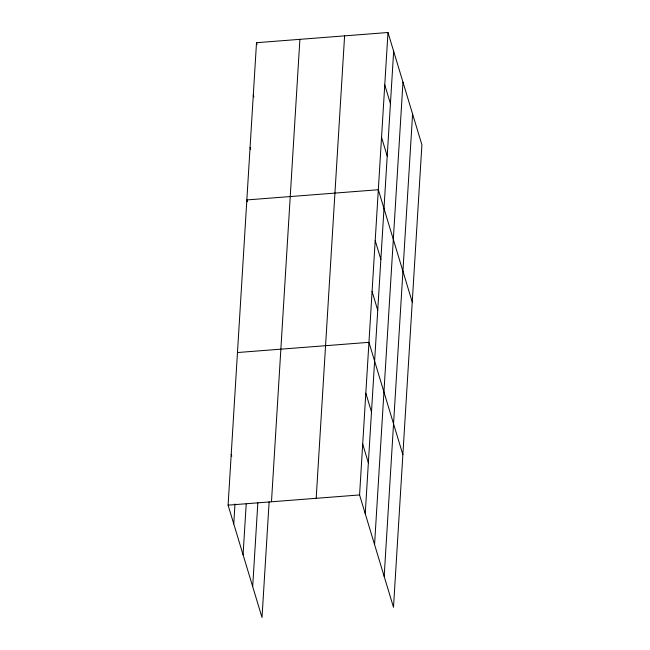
<?xml version="1.0" encoding="UTF-8"?>
<svg xmlns="http://www.w3.org/2000/svg" width="650" height="650" viewBox="0 0 650 650"><rect width="100%" height="100%" fill="white"/><g stroke="black" fill="none" stroke-linecap="round" stroke-linejoin="round"><path stroke-width="0.97" d="M269.124 501.8L262.015 617.5L228.093 505.148L256.506 42.705L387.985 32.5L421.907 144.852L393.494 607.295L359.572 494.942L387.985 32.5M233.756 523.908L234.983 503.961M243.076 554.791L246.204 503.929M252.688 586.617L257.839 502.832M271.481 501.776L299.894 39.341M316.184 498.306L344.598 35.864M365.235 513.703L393.656 51.261M374.562 544.586L402.976 82.152M384.174 576.412L412.588 113.969M237.469 352.536L368.948 342.331L402.87 454.691M228.093 505.148L359.572 494.942M384.767 84.906L390.431 103.675M381.55 137.321L387.213 156.081M412.246 302.088L378.324 189.727L246.846 199.932L247.406 201.809M375.204 240.597L380.868 259.358M372.076 291.468L377.739 310.229M365.828 393.201L371.491 411.97M256.506 42.705L257.075 44.582M362.7 444.072L368.363 462.832M253.281 95.111L253.849 96.988M250.063 147.526L250.632 149.403M231.213 454.277L231.782 456.154"/></g></svg>
